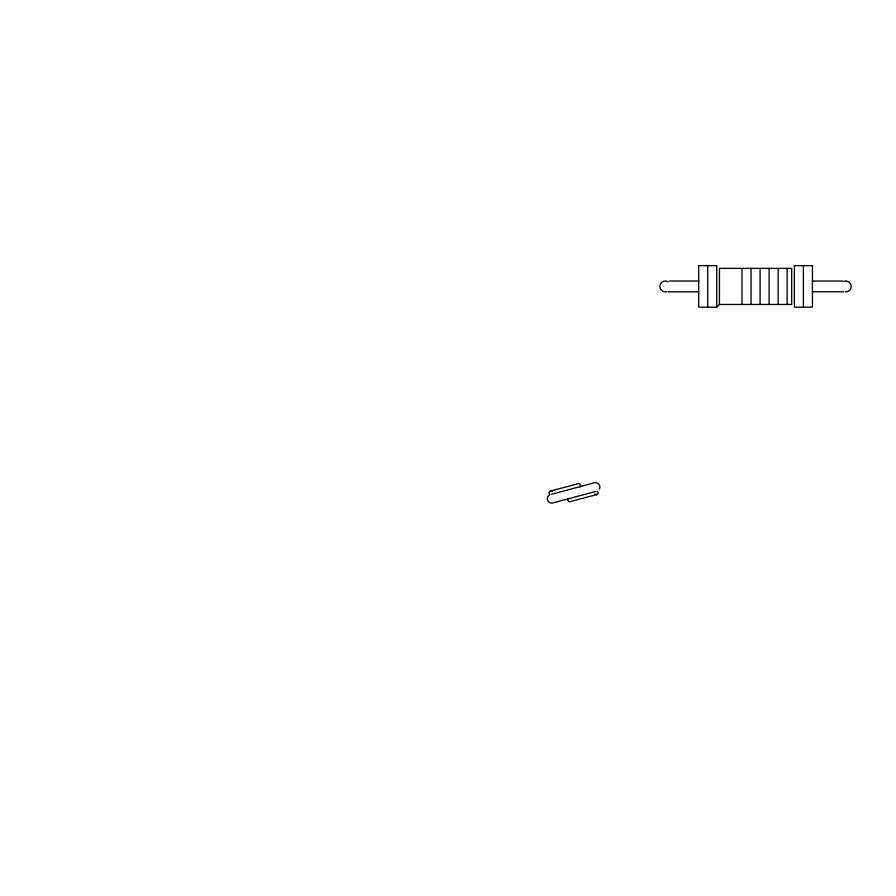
<?xml version="1.0" encoding="UTF-8"?>
<svg xmlns="http://www.w3.org/2000/svg" width="896" height="896" viewBox="0 0 896 896"><rect width="100%" height="100%" fill="white"/><g stroke="black" fill="none" stroke-linecap="round" stroke-linejoin="round"><path stroke-width="1.34" d="M599.334 489.171C601.317 486.013 597.99 481.667 594.429 482.776L551.286 494.334M568.131 498.534L567.661 500.461L569.363 501.883L596.714 494.536M716.744 307.182L716.744 265.664L698.69 265.664L698.69 307.182L716.744 307.182L719.454 304.472L791.672 304.472L791.672 268.374L719.454 268.374L719.454 304.472M549.483 494.973C545.126 497.235 548.106 504.448 552.787 502.958L595.941 491.4M579.914 486.942L580.675 485.24L579.163 483.448L552.485 490.493M669.346 281.008L698.69 281.008M812.426 281.053L842.778 281.053M812.426 291.794L843.472 291.794M667.934 291.838L698.69 291.838M595.862 494.514L596.781 494.525L595.997 494.48A1.803 1.355 75 0 1 595.65 494.278M551.734 491.21L550.704 490.986A1.803 1.366 82 0 1 551.824 491.501M803.398 265.664L803.398 307.182M787.158 268.374L787.158 304.472M778.131 268.374L778.131 304.472M769.104 268.374L769.104 304.472M760.077 268.374L760.077 304.472M751.05 268.374L751.05 304.472M742.022 268.374L742.022 304.472M707.717 265.664L707.717 307.182M843.774 281.411A5.421 5.421 0 0 1 851.2 285.734A5.421 5.421 0 0 1 845.107 291.794M666.557 291.693A5.421 5.421 0 0 1 659.949 285.578A5.421 5.421 0 0 1 668.125 281.803M549.562 494.054A1.803 1.803 0 0 1 549.562 491.501A1.803 1.803 0 0 1 552.115 491.501M597.229 491.21A1.803 1.803 0 0 1 597.766 493.875A1.803 1.803 0 0 1 595.056 494.054M812.426 265.664L794.371 265.664L794.371 307.182L812.426 307.182L812.426 265.664"/></g></svg>
